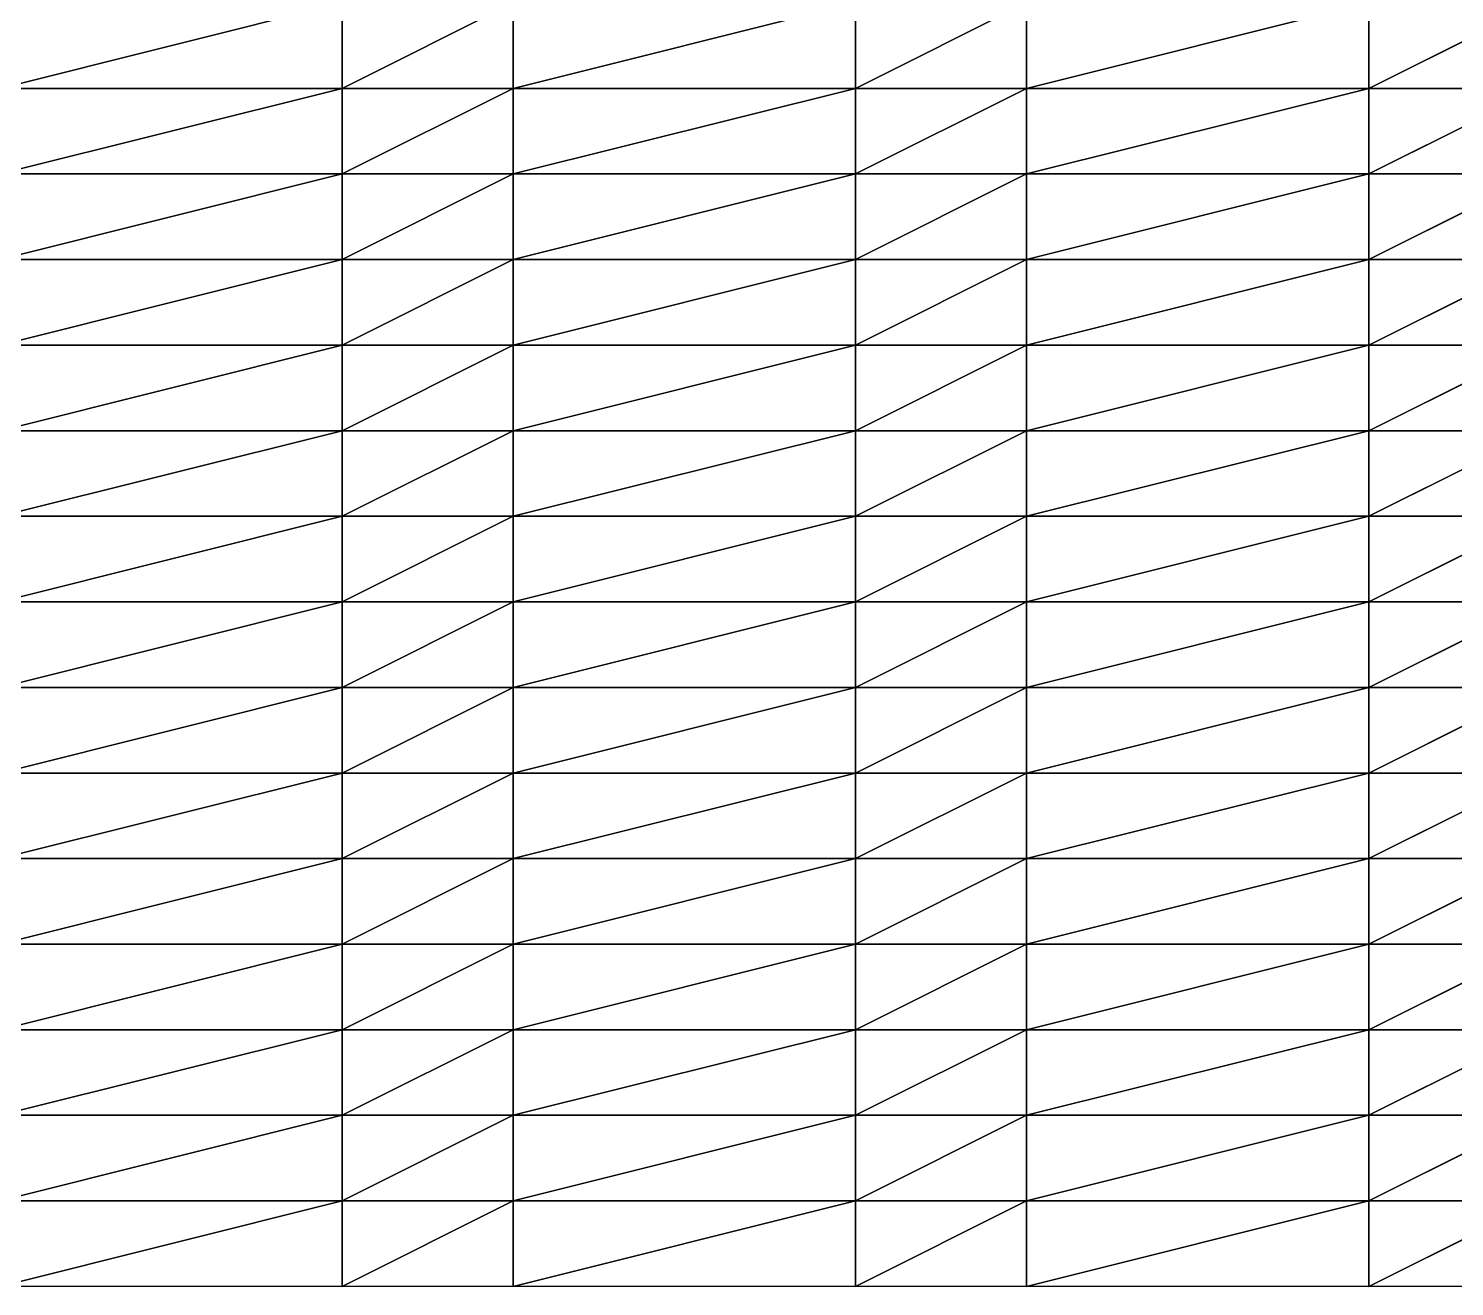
# Model space of a CAD drawing. Header units: metres. Extents: x -2000 to 14750, y -2250 to 1500.
# Drawn here: x 4292 to 6375, y -2250 to -413 of the extents above; entities that cross this region are included whole.
import ezdxf

# ---------------------------------------------------------------- set-up
doc = ezdxf.new("R2010")
doc.units = ezdxf.units.M

msp = doc.modelspace()

# ---------------------------------------------------------------- linework, layer by layer
for p, q in [((4750, -375, -6494.914), (4250, -500, -6545.378)), ((4250, -500, -6545.378), (4750, -375, -6494.914)), ((5000, -375, -6489.833), (4750, -500, -6498.663)), ((4750, -500, -6498.663), (4750, -375, -6494.914)), ((4750, -500, -6498.663), (5000, -375, -6489.833)), ((4750, -375, -6494.914), (4750, -500, -6498.663)), ((5500, -375, -6545.68), (5000, -500, -6492.653)), ((5000, -500, -6492.653), (5000, -375, -6489.833)), ((5000, -500, -6492.653), (5500, -375, -6545.68)), ((5000, -375, -6489.833), (5000, -500, -6492.653)), ((5750, -375, -6497.2305), (5500, -500, -6497.4)), ((5500, -500, -6497.4), (5500, -375, -6545.68)), ((5500, -500, -6497.4), (5750, -375, -6497.2305)), ((5500, -375, -6545.68), (5500, -500, -6497.4)), ((6250, -375, -6495.308), (5750, -500, -6513.5728)), ((5750, -500, -6513.5728), (5750, -375, -6497.2305)), ((5750, -500, -6513.5728), (6250, -375, -6495.308)), ((5750, -375, -6497.2305), (5750, -500, -6513.5728)), ((6500, -375, -6498.1187), (6250, -500, -6500.4395)), ((6250, -500, -6500.4395), (6250, -375, -6495.308)), ((6250, -500, -6500.4395), (6500, -375, -6498.1187)), ((6250, -375, -6495.308), (6250, -500, -6500.4395)), ((4750, -500, -6498.663), (4250, -500, -6545.378)), ((4750, -500, -6498.663), (4250, -625, -6536.3555)), ((4250, -500, -6545.378), (4750, -500, -6498.663)), ((4250, -625, -6536.3555), (4750, -500, -6498.663)), ((5000, -500, -6492.653), (4750, -500, -6498.663)), ((5000, -500, -6492.653), (4750, -625, -6503.3735)), ((4750, -625, -6503.3735), (4750, -500, -6498.663)), ((4750, -500, -6498.663), (5000, -500, -6492.653)), ((4750, -625, -6503.3735), (5000, -500, -6492.653)), ((4750, -500, -6498.663), (4750, -625, -6503.3735)), ((5500, -500, -6497.4), (5000, -500, -6492.653)), ((5500, -500, -6497.4), (5000, -625, -6496.9834)), ((5000, -625, -6496.9834), (5000, -500, -6492.653)), ((5000, -500, -6492.653), (5500, -500, -6497.4)), ((5000, -625, -6496.9834), (5500, -500, -6497.4)), ((5000, -500, -6492.653), (5000, -625, -6496.9834)), ((5750, -500, -6513.5728), (5500, -500, -6497.4)), ((5750, -500, -6513.5728), (5500, -625, -6455.089)), ((5500, -625, -6455.089), (5500, -500, -6497.4)), ((5500, -500, -6497.4), (5750, -500, -6513.5728)), ((5500, -625, -6455.089), (5750, -500, -6513.5728)), ((5500, -500, -6497.4), (5500, -625, -6455.089)), ((6250, -500, -6500.4395), (5750, -500, -6513.5728)), ((6250, -500, -6500.4395), (5750, -625, -6528.619)), ((5750, -625, -6528.619), (5750, -500, -6513.5728)), ((5750, -500, -6513.5728), (6250, -500, -6500.4395)), ((5750, -625, -6528.619), (6250, -500, -6500.4395)), ((5750, -500, -6513.5728), (5750, -625, -6528.619)), ((6500, -500, -6501.021), (6250, -500, -6500.4395)), ((6500, -500, -6501.021), (6250, -625, -6506.1113)), ((6250, -625, -6506.1113), (6250, -500, -6500.4395)), ((6250, -500, -6500.4395), (6500, -500, -6501.021)), ((6250, -625, -6506.1113), (6500, -500, -6501.021)), ((6250, -500, -6500.4395), (6250, -625, -6506.1113)), ((4750, -625, -6503.3735), (4250, -625, -6536.3555)), ((4750, -625, -6503.3735), (4250, -750, -6523.538)), ((4250, -625, -6536.3555), (4750, -625, -6503.3735)), ((4250, -750, -6523.538), (4750, -625, -6503.3735)), ((5000, -625, -6496.9834), (4750, -625, -6503.3735)), ((5000, -625, -6496.9834), (4750, -750, -6502.591)), ((4750, -750, -6502.591), (4750, -625, -6503.3735)), ((4750, -625, -6503.3735), (5000, -625, -6496.9834)), ((4750, -750, -6502.591), (5000, -625, -6496.9834)), ((4750, -625, -6503.3735), (4750, -750, -6502.591)), ((5500, -625, -6455.089), (5000, -625, -6496.9834)), ((5500, -625, -6455.089), (5000, -750, -6498.993)), ((5000, -750, -6498.993), (5000, -625, -6496.9834)), ((5000, -625, -6496.9834), (5500, -625, -6455.089)), ((5000, -750, -6498.993), (5500, -625, -6455.089)), ((5000, -625, -6496.9834), (5000, -750, -6498.993)), ((5750, -625, -6528.619), (5500, -625, -6455.089)), ((5750, -625, -6528.619), (5500, -750, -6436.8423)), ((5500, -750, -6436.8423), (5500, -625, -6455.089)), ((5500, -625, -6455.089), (5750, -625, -6528.619)), ((5500, -750, -6436.8423), (5750, -625, -6528.619)), ((5500, -625, -6455.089), (5500, -750, -6436.8423)), ((6250, -625, -6506.1113), (5750, -625, -6528.619)), ((6250, -625, -6506.1113), (5750, -750, -6543.3916)), ((5750, -750, -6543.3916), (5750, -625, -6528.619)), ((5750, -625, -6528.619), (6250, -625, -6506.1113)), ((5750, -750, -6543.3916), (6250, -625, -6506.1113)), ((5750, -625, -6528.619), (5750, -750, -6543.3916)), ((6500, -625, -6504.1016), (6250, -625, -6506.1113)), ((6500, -625, -6504.1016), (6250, -750, -6512.323)), ((6250, -750, -6512.323), (6250, -625, -6506.1113)), ((6250, -625, -6506.1113), (6500, -625, -6504.1016)), ((6250, -750, -6512.323), (6500, -625, -6504.1016)), ((6250, -625, -6506.1113), (6250, -750, -6512.323)), ((4750, -750, -6502.591), (4250, -750, -6523.538)), ((4750, -750, -6502.591), (4250, -875, -6511.046)), ((4250, -750, -6523.538), (4750, -750, -6502.591)), ((4250, -875, -6511.046), (4750, -750, -6502.591)), ((5000, -750, -6498.993), (4750, -750, -6502.591)), ((5000, -750, -6498.993), (4750, -875, -6505.081)), ((4750, -875, -6505.081), (4750, -750, -6502.591)), ((4750, -750, -6502.591), (5000, -750, -6498.993)), ((4750, -875, -6505.081), (5000, -750, -6498.993)), ((4750, -750, -6502.591), (4750, -875, -6505.081)), ((5500, -750, -6436.8423), (5000, -750, -6498.993)), ((5500, -750, -6436.8423), (5000, -875, -6503.232)), ((5000, -875, -6503.232), (5000, -750, -6498.993)), ((5000, -750, -6498.993), (5500, -750, -6436.8423)), ((5000, -875, -6503.232), (5500, -750, -6436.8423)), ((5000, -750, -6498.993), (5000, -875, -6503.232)), ((5750, -750, -6543.3916), (5500, -750, -6436.8423)), ((5750, -750, -6543.3916), (5500, -875, -6433.647)), ((5500, -875, -6433.647), (5500, -750, -6436.8423)), ((5500, -750, -6436.8423), (5750, -750, -6543.3916)), ((5500, -875, -6433.647), (5750, -750, -6543.3916)), ((5500, -750, -6436.8423), (5500, -875, -6433.647)), ((6250, -750, -6512.323), (5750, -750, -6543.3916)), ((6250, -750, -6512.323), (5750, -875, -6553.064)), ((5750, -875, -6553.064), (5750, -750, -6543.3916)), ((5750, -750, -6543.3916), (6250, -750, -6512.323)), ((5750, -875, -6553.064), (6250, -750, -6512.323)), ((5750, -750, -6543.3916), (5750, -875, -6553.064)), ((6500, -750, -6501.1855), (6250, -750, -6512.323)), ((6500, -750, -6501.1855), (6250, -875, -6510.826)), ((6250, -875, -6510.826), (6250, -750, -6512.323)), ((6250, -750, -6512.323), (6500, -750, -6501.1855)), ((6250, -875, -6510.826), (6500, -750, -6501.1855)), ((6250, -750, -6512.323), (6250, -875, -6510.826)), ((4750, -875, -6505.081), (4250, -875, -6511.046)), ((4750, -875, -6505.081), (4250, -1000, -6496.2188)), ((4250, -875, -6511.046), (4750, -875, -6505.081)), ((4250, -1000, -6496.2188), (4750, -875, -6505.081)), ((5000, -875, -6503.232), (4750, -875, -6505.081)), ((5000, -875, -6503.232), (4750, -1000, -6505.1636)), ((4750, -1000, -6505.1636), (4750, -875, -6505.081)), ((4750, -875, -6505.081), (5000, -875, -6503.232)), ((4750, -1000, -6505.1636), (5000, -875, -6503.232)), ((4750, -875, -6505.081), (4750, -1000, -6505.1636)), ((5500, -875, -6433.647), (5000, -875, -6503.232)), ((5500, -875, -6433.647), (5000, -1000, -6508.217)), ((5000, -1000, -6508.217), (5000, -875, -6503.232)), ((5000, -875, -6503.232), (5500, -875, -6433.647)), ((5000, -1000, -6508.217), (5500, -875, -6433.647)), ((5000, -875, -6503.232), (5000, -1000, -6508.217)), ((5750, -875, -6553.064), (5500, -875, -6433.647)), ((5750, -875, -6553.064), (5500, -1000, -6444.908)), ((5500, -1000, -6444.908), (5500, -875, -6433.647)), ((5500, -875, -6433.647), (5750, -875, -6553.064)), ((5500, -1000, -6444.908), (5750, -875, -6553.064)), ((5500, -875, -6433.647), (5500, -1000, -6444.908)), ((6250, -875, -6510.826), (5750, -875, -6553.064)), ((6250, -875, -6510.826), (5750, -1000, -6562.668)), ((5750, -1000, -6562.668), (5750, -875, -6553.064)), ((5750, -875, -6553.064), (6250, -875, -6510.826)), ((5750, -1000, -6562.668), (6250, -875, -6510.826)), ((5750, -875, -6553.064), (5750, -1000, -6562.668)), ((6500, -875, -6500.092), (6250, -875, -6510.826)), ((6500, -875, -6500.092), (6250, -1000, -6515.0376)), ((6250, -1000, -6515.0376), (6250, -875, -6510.826)), ((6250, -875, -6510.826), (6500, -875, -6500.092)), ((6250, -1000, -6515.0376), (6500, -875, -6500.092)), ((6250, -875, -6510.826), (6250, -1000, -6515.0376)), ((4750, -1000, -6505.1636), (4250, -1000, -6496.2188)), ((4750, -1000, -6505.1636), (4250, -1125, -6483.969)), ((4250, -1000, -6496.2188), (4750, -1000, -6505.1636)), ((4250, -1125, -6483.969), (4750, -1000, -6505.1636)), ((5000, -1000, -6508.217), (4750, -1000, -6505.1636)), ((5000, -1000, -6508.217), (4750, -1125, -6506.1294)), ((4750, -1125, -6506.1294), (4750, -1000, -6505.1636)), ((4750, -1000, -6505.1636), (5000, -1000, -6508.217)), ((4750, -1125, -6506.1294), (5000, -1000, -6508.217)), ((4750, -1000, -6505.1636), (4750, -1125, -6506.1294)), ((5500, -1000, -6444.908), (5000, -1000, -6508.217)), ((5500, -1000, -6444.908), (5000, -1125, -6507.6035)), ((5000, -1125, -6507.6035), (5000, -1000, -6508.217)), ((5000, -1000, -6508.217), (5500, -1000, -6444.908)), ((5000, -1125, -6507.6035), (5500, -1000, -6444.908)), ((5000, -1000, -6508.217), (5000, -1125, -6507.6035)), ((5750, -1000, -6562.668), (5500, -1000, -6444.908)), ((5750, -1000, -6562.668), (5500, -1125, -6479.712)), ((5500, -1125, -6479.712), (5500, -1000, -6444.908)), ((5500, -1000, -6444.908), (5750, -1000, -6562.668)), ((5500, -1125, -6479.712), (5750, -1000, -6562.668)), ((5500, -1000, -6444.908), (5500, -1125, -6479.712)), ((6250, -1000, -6515.0376), (5750, -1000, -6562.668)), ((6250, -1000, -6515.0376), (5750, -1125, -6569.745)), ((5750, -1125, -6569.745), (5750, -1000, -6562.668)), ((5750, -1000, -6562.668), (6250, -1000, -6515.0376)), ((5750, -1125, -6569.745), (6250, -1000, -6515.0376)), ((5750, -1000, -6562.668), (5750, -1125, -6569.745)), ((6500, -1000, -6502.87), (6250, -1000, -6515.0376)), ((6500, -1000, -6502.87), (6250, -1125, -6510.2036)), ((6250, -1125, -6510.2036), (6250, -1000, -6515.0376)), ((6250, -1000, -6515.0376), (6500, -1000, -6502.87)), ((6250, -1125, -6510.2036), (6500, -1000, -6502.87)), ((6250, -1000, -6515.0376), (6250, -1125, -6510.2036)), ((4750, -1125, -6506.1294), (4250, -1125, -6483.969)), ((4750, -1125, -6506.1294), (4250, -1250, -6470.383)), ((4250, -1125, -6483.969), (4750, -1125, -6506.1294)), ((4250, -1250, -6470.383), (4750, -1125, -6506.1294)), ((5000, -1125, -6507.6035), (4750, -1125, -6506.1294)), ((5000, -1125, -6507.6035), (4750, -1250, -6510.0156)), ((4750, -1250, -6510.0156), (4750, -1125, -6506.1294)), ((4750, -1125, -6506.1294), (5000, -1125, -6507.6035)), ((4750, -1250, -6510.0156), (5000, -1125, -6507.6035)), ((4750, -1125, -6506.1294), (4750, -1250, -6510.0156)), ((5500, -1125, -6479.712), (5000, -1125, -6507.6035)), ((5500, -1125, -6479.712), (5000, -1250, -6515.6006)), ((5000, -1250, -6515.6006), (5000, -1125, -6507.6035)), ((5000, -1125, -6507.6035), (5500, -1125, -6479.712)), ((5000, -1250, -6515.6006), (5500, -1125, -6479.712)), ((5000, -1125, -6507.6035), (5000, -1250, -6515.6006)), ((5750, -1125, -6569.745), (5500, -1125, -6479.712)), ((5750, -1125, -6569.745), (5500, -1250, -6522.632)), ((5500, -1250, -6522.632), (5500, -1125, -6479.712)), ((5500, -1125, -6479.712), (5750, -1125, -6569.745)), ((5500, -1250, -6522.632), (5750, -1125, -6569.745)), ((5500, -1125, -6479.712), (5500, -1250, -6522.632)), ((6250, -1125, -6510.2036), (5750, -1125, -6569.745)), ((6250, -1125, -6510.2036), (5750, -1250, -6573.036)), ((5750, -1250, -6573.036), (5750, -1125, -6569.745)), ((5750, -1125, -6569.745), (6250, -1125, -6510.2036)), ((5750, -1250, -6573.036), (6250, -1125, -6510.2036)), ((5750, -1125, -6569.745), (5750, -1250, -6573.036)), ((6500, -1125, -6499.7163), (6250, -1125, -6510.2036)), ((6500, -1125, -6499.7163), (6250, -1250, -6510.231)), ((6250, -1250, -6510.231), (6250, -1125, -6510.2036)), ((6250, -1125, -6510.2036), (6500, -1125, -6499.7163)), ((6250, -1250, -6510.231), (6500, -1125, -6499.7163)), ((6250, -1125, -6510.2036), (6250, -1250, -6510.231)), ((4750, -1250, -6510.0156), (4250, -1250, -6470.383)), ((4750, -1250, -6510.0156), (4250, -1375, -6458.586)), ((4250, -1250, -6470.383), (4750, -1250, -6510.0156)), ((4250, -1375, -6458.586), (4750, -1250, -6510.0156)), ((5000, -1250, -6515.6006), (4750, -1250, -6510.0156)), ((5000, -1250, -6515.6006), (4750, -1375, -6508.56)), ((4750, -1375, -6508.56), (4750, -1250, -6510.0156)), ((4750, -1250, -6510.0156), (5000, -1250, -6515.6006)), ((4750, -1375, -6508.56), (5000, -1250, -6515.6006)), ((4750, -1250, -6510.0156), (4750, -1375, -6508.56)), ((5500, -1250, -6522.632), (5000, -1250, -6515.6006)), ((5500, -1250, -6522.632), (5000, -1375, -6516.1543)), ((5000, -1375, -6516.1543), (5000, -1250, -6515.6006)), ((5000, -1250, -6515.6006), (5500, -1250, -6522.632)), ((5000, -1375, -6516.1543), (5500, -1250, -6522.632)), ((5000, -1250, -6515.6006), (5000, -1375, -6516.1543)), ((5750, -1250, -6573.036), (5500, -1250, -6522.632)), ((5750, -1250, -6573.036), (5500, -1375, -6563.8125)), ((5500, -1375, -6563.8125), (5500, -1250, -6522.632)), ((5500, -1250, -6522.632), (5750, -1250, -6573.036)), ((5500, -1375, -6563.8125), (5750, -1250, -6573.036)), ((5500, -1250, -6522.632), (5500, -1375, -6563.8125)), ((6250, -1250, -6510.231), (5750, -1250, -6573.036)), ((6250, -1250, -6510.231), (5750, -1375, -6578.726)), ((5750, -1375, -6578.726), (5750, -1250, -6573.036)), ((5750, -1250, -6573.036), (6250, -1250, -6510.231)), ((5750, -1375, -6578.726), (6250, -1250, -6510.231)), ((5750, -1250, -6573.036), (5750, -1375, -6578.726)), ((6500, -1250, -6497.2534), (6250, -1250, -6510.231)), ((6500, -1250, -6497.2534), (6250, -1375, -6503.502)), ((6250, -1375, -6503.502), (6250, -1250, -6510.231)), ((6250, -1250, -6510.231), (6500, -1250, -6497.2534)), ((6250, -1375, -6503.502), (6500, -1250, -6497.2534)), ((6250, -1250, -6510.231), (6250, -1375, -6503.502)), ((4750, -1375, -6508.56), (4250, -1375, -6458.586)), ((4750, -1375, -6508.56), (4250, -1500, -6448.3687)), ((4250, -1375, -6458.586), (4750, -1375, -6508.56)), ((4250, -1500, -6448.3687), (4750, -1375, -6508.56)), ((5000, -1375, -6516.1543), (4750, -1375, -6508.56)), ((5000, -1375, -6516.1543), (4750, -1500, -6511.366)), ((4750, -1500, -6511.366), (4750, -1375, -6508.56)), ((4750, -1375, -6508.56), (5000, -1375, -6516.1543)), ((4750, -1500, -6511.366), (5000, -1375, -6516.1543)), ((4750, -1375, -6508.56), (4750, -1500, -6511.366)), ((5500, -1375, -6563.8125), (5000, -1375, -6516.1543)), ((5500, -1375, -6563.8125), (5000, -1500, -6514.5063)), ((5000, -1500, -6514.5063), (5000, -1375, -6516.1543)), ((5000, -1375, -6516.1543), (5500, -1375, -6563.8125)), ((5000, -1500, -6514.5063), (5500, -1375, -6563.8125)), ((5000, -1375, -6516.1543), (5000, -1500, -6514.5063)), ((5750, -1375, -6578.726), (5500, -1375, -6563.8125)), ((5750, -1375, -6578.726), (5500, -1500, -6577.751)), ((5500, -1500, -6577.751), (5500, -1375, -6563.8125)), ((5500, -1375, -6563.8125), (5750, -1375, -6578.726)), ((5500, -1500, -6577.751), (5750, -1375, -6578.726)), ((5500, -1375, -6563.8125), (5500, -1500, -6577.751)), ((6250, -1375, -6503.502), (5750, -1375, -6578.726)), ((6250, -1375, -6503.502), (5750, -1500, -6577.1973)), ((5750, -1500, -6577.1973), (5750, -1375, -6578.726)), ((5750, -1375, -6578.726), (6250, -1375, -6503.502)), ((5750, -1500, -6577.1973), (6250, -1375, -6503.502)), ((5750, -1375, -6578.726), (5750, -1500, -6577.1973)), ((6500, -1375, -6499.048), (6250, -1375, -6503.502)), ((6500, -1375, -6499.048), (6250, -1500, -6497.757)), ((6250, -1500, -6497.757), (6250, -1375, -6503.502)), ((6250, -1375, -6503.502), (6500, -1375, -6499.048)), ((6250, -1500, -6497.757), (6500, -1375, -6499.048)), ((6250, -1375, -6503.502), (6250, -1500, -6497.757)), ((4750, -1500, -6511.366), (4250, -1500, -6448.3687)), ((4750, -1500, -6511.366), (4250, -1625, -6445.009)), ((4250, -1500, -6448.3687), (4750, -1500, -6511.366)), ((4250, -1625, -6445.009), (4750, -1500, -6511.366)), ((5000, -1500, -6514.5063), (4750, -1500, -6511.366)), ((5000, -1500, -6514.5063), (4750, -1625, -6512.5244)), ((4750, -1625, -6512.5244), (4750, -1500, -6511.366)), ((4750, -1500, -6511.366), (5000, -1500, -6514.5063)), ((4750, -1625, -6512.5244), (5000, -1500, -6514.5063)), ((4750, -1500, -6511.366), (4750, -1625, -6512.5244)), ((5500, -1500, -6577.751), (5000, -1500, -6514.5063)), ((5500, -1500, -6577.751), (5000, -1625, -6513.188)), ((5000, -1625, -6513.188), (5000, -1500, -6514.5063)), ((5000, -1500, -6514.5063), (5500, -1500, -6577.751)), ((5000, -1625, -6513.188), (5500, -1500, -6577.751)), ((5000, -1500, -6514.5063), (5000, -1625, -6513.188)), ((5750, -1500, -6577.1973), (5500, -1500, -6577.751)), ((5750, -1500, -6577.1973), (5500, -1625, -6579.367)), ((5500, -1625, -6579.367), (5500, -1500, -6577.751)), ((5500, -1500, -6577.751), (5750, -1500, -6577.1973)), ((5500, -1625, -6579.367), (5750, -1500, -6577.1973)), ((5500, -1500, -6577.751), (5500, -1625, -6579.367)), ((6250, -1500, -6497.757), (5750, -1500, -6577.1973)), ((6250, -1500, -6497.757), (5750, -1625, -6575.9844)), ((5750, -1625, -6575.9844), (5750, -1500, -6577.1973)), ((5750, -1500, -6577.1973), (6250, -1500, -6497.757)), ((5750, -1625, -6575.9844), (6250, -1500, -6497.757)), ((5750, -1500, -6577.1973), (5750, -1625, -6575.9844)), ((6500, -1500, -6499.748), (6250, -1500, -6497.757)), ((6500, -1500, -6499.748), (6250, -1625, -6495.862)), ((6250, -1625, -6495.862), (6250, -1500, -6497.757)), ((6250, -1500, -6497.757), (6500, -1500, -6499.748)), ((6250, -1625, -6495.862), (6500, -1500, -6499.748)), ((6250, -1500, -6497.757), (6250, -1625, -6495.862)), ((4750, -1625, -6512.5244), (4250, -1625, -6445.009)), ((4750, -1625, -6512.5244), (4250, -1750, -6438.458)), ((4250, -1625, -6445.009), (4750, -1625, -6512.5244)), ((4250, -1750, -6438.458), (4750, -1625, -6512.5244)), ((5000, -1625, -6513.188), (4750, -1625, -6512.5244)), ((5000, -1625, -6513.188), (4750, -1750, -6510.8306)), ((4750, -1750, -6510.8306), (4750, -1625, -6512.5244)), ((4750, -1625, -6512.5244), (5000, -1625, -6513.188)), ((4750, -1750, -6510.8306), (5000, -1625, -6513.188)), ((4750, -1625, -6512.5244), (4750, -1750, -6510.8306)), ((5500, -1625, -6579.367), (5000, -1625, -6513.188)), ((5500, -1625, -6579.367), (5000, -1750, -6517.299)), ((5000, -1750, -6517.299), (5000, -1625, -6513.188)), ((5000, -1625, -6513.188), (5500, -1625, -6579.367)), ((5000, -1750, -6517.299), (5500, -1625, -6579.367)), ((5000, -1625, -6513.188), (5000, -1750, -6517.299)), ((5750, -1625, -6575.9844), (5500, -1625, -6579.367)), ((5750, -1625, -6575.9844), (5500, -1750, -6573.9473)), ((5500, -1750, -6573.9473), (5500, -1625, -6579.367)), ((5500, -1625, -6579.367), (5750, -1625, -6575.9844)), ((5500, -1750, -6573.9473), (5750, -1625, -6575.9844)), ((5500, -1625, -6579.367), (5500, -1750, -6573.9473)), ((6250, -1625, -6495.862), (5750, -1625, -6575.9844)), ((6250, -1625, -6495.862), (5750, -1750, -6572.18)), ((5750, -1750, -6572.18), (5750, -1625, -6575.9844)), ((5750, -1625, -6575.9844), (6250, -1625, -6495.862)), ((5750, -1750, -6572.18), (6250, -1625, -6495.862)), ((5750, -1625, -6575.9844), (5750, -1750, -6572.18)), ((6500, -1625, -6503.461), (6250, -1625, -6495.862)), ((6500, -1625, -6503.461), (6250, -1750, -6491.5586)), ((6250, -1750, -6491.5586), (6250, -1625, -6495.862)), ((6250, -1625, -6495.862), (6500, -1625, -6503.461)), ((6250, -1750, -6491.5586), (6500, -1625, -6503.461)), ((6250, -1625, -6495.862), (6250, -1750, -6491.5586)), ((4750, -1750, -6510.8306), (4250, -1750, -6438.458)), ((4750, -1750, -6510.8306), (4250, -1875, -6435.034)), ((4250, -1750, -6438.458), (4750, -1750, -6510.8306)), ((4250, -1875, -6435.034), (4750, -1750, -6510.8306)), ((5000, -1750, -6517.299), (4750, -1750, -6510.8306)), ((5000, -1750, -6517.299), (4750, -1875, -6508.725)), ((4750, -1875, -6508.725), (4750, -1750, -6510.8306)), ((4750, -1750, -6510.8306), (5000, -1750, -6517.299)), ((4750, -1875, -6508.725), (5000, -1750, -6517.299)), ((4750, -1750, -6510.8306), (4750, -1875, -6508.725)), ((5500, -1750, -6573.9473), (5000, -1750, -6517.299)), ((5500, -1750, -6573.9473), (5000, -1875, -6512.799)), ((5000, -1875, -6512.799), (5000, -1750, -6517.299)), ((5000, -1750, -6517.299), (5500, -1750, -6573.9473)), ((5000, -1875, -6512.799), (5500, -1750, -6573.9473)), ((5000, -1750, -6517.299), (5000, -1875, -6512.799)), ((5750, -1750, -6572.18), (5500, -1750, -6573.9473)), ((5750, -1750, -6572.18), (5500, -1875, -6551.9473)), ((5500, -1875, -6551.9473), (5500, -1750, -6573.9473)), ((5500, -1750, -6573.9473), (5750, -1750, -6572.18)), ((5500, -1875, -6551.9473), (5750, -1750, -6572.18)), ((5500, -1750, -6573.9473), (5500, -1875, -6551.9473)), ((6250, -1750, -6491.5586), (5750, -1750, -6572.18)), ((6250, -1750, -6491.5586), (5750, -1875, -6568.3306)), ((5750, -1875, -6568.3306), (5750, -1750, -6572.18)), ((5750, -1750, -6572.18), (6250, -1750, -6491.5586)), ((5750, -1875, -6568.3306), (6250, -1750, -6491.5586)), ((5750, -1750, -6572.18), (5750, -1875, -6568.3306)), ((6500, -1750, -6509.5215), (6250, -1750, -6491.5586)), ((6500, -1750, -6509.5215), (6250, -1875, -6489.174)), ((6250, -1875, -6489.174), (6250, -1750, -6491.5586)), ((6250, -1750, -6491.5586), (6500, -1750, -6509.5215)), ((6250, -1875, -6489.174), (6500, -1750, -6509.5215)), ((6250, -1750, -6491.5586), (6250, -1875, -6489.174)), ((4750, -1875, -6508.725), (4250, -1875, -6435.034)), ((4750, -1875, -6508.725), (4250, -2000, -6432.251)), ((4250, -1875, -6435.034), (4750, -1875, -6508.725)), ((4250, -2000, -6432.251), (4750, -1875, -6508.725)), ((5000, -1875, -6512.799), (4750, -1875, -6508.725)), ((5000, -1875, -6512.799), (4750, -2000, -6511.696)), ((4750, -2000, -6511.696), (4750, -1875, -6508.725)), ((4750, -1875, -6508.725), (5000, -1875, -6512.799)), ((4750, -2000, -6511.696), (5000, -1875, -6512.799)), ((4750, -1875, -6508.725), (4750, -2000, -6511.696)), ((5500, -1875, -6551.9473), (5000, -1875, -6512.799)), ((5500, -1875, -6551.9473), (5000, -2000, -6511.7964)), ((5000, -2000, -6511.7964), (5000, -1875, -6512.799)), ((5000, -1875, -6512.799), (5500, -1875, -6551.9473)), ((5000, -2000, -6511.7964), (5500, -1875, -6551.9473)), ((5000, -1875, -6512.799), (5000, -2000, -6511.7964)), ((5750, -1875, -6568.3306), (5500, -1875, -6551.9473)), ((5750, -1875, -6568.3306), (5500, -2000, -6508.83)), ((5500, -2000, -6508.83), (5500, -1875, -6551.9473)), ((5500, -1875, -6551.9473), (5750, -1875, -6568.3306)), ((5500, -2000, -6508.83), (5750, -1875, -6568.3306)), ((5500, -1875, -6551.9473), (5500, -2000, -6508.83)), ((6250, -1875, -6489.174), (5750, -1875, -6568.3306)), ((6250, -1875, -6489.174), (5750, -2000, -6560.9604)), ((5750, -2000, -6560.9604), (5750, -1875, -6568.3306)), ((5750, -1875, -6568.3306), (6250, -1875, -6489.174)), ((5750, -2000, -6560.9604), (6250, -1875, -6489.174)), ((5750, -1875, -6568.3306), (5750, -2000, -6560.9604)), ((6500, -1875, -6513.559), (6250, -1875, -6489.174)), ((6500, -1875, -6513.559), (6250, -2000, -6488.927)), ((6250, -2000, -6488.927), (6250, -1875, -6489.174)), ((6250, -1875, -6489.174), (6500, -1875, -6513.559)), ((6250, -2000, -6488.927), (6500, -1875, -6513.559)), ((6250, -1875, -6489.174), (6250, -2000, -6488.927)), ((4750, -2000, -6511.696), (4250, -2000, -6432.251)), ((4750, -2000, -6511.696), (4250, -2125, -6431.134)), ((4250, -2000, -6432.251), (4750, -2000, -6511.696)), ((4250, -2125, -6431.134), (4750, -2000, -6511.696)), ((5000, -2000, -6511.7964), (4750, -2000, -6511.696)), ((5000, -2000, -6511.7964), (4750, -2125, -6514.337)), ((4750, -2125, -6514.337), (4750, -2000, -6511.696)), ((4750, -2000, -6511.696), (5000, -2000, -6511.7964)), ((4750, -2125, -6514.337), (5000, -2000, -6511.7964)), ((4750, -2000, -6511.696), (4750, -2125, -6514.337)), ((5500, -2000, -6508.83), (5000, -2000, -6511.7964)), ((5500, -2000, -6508.83), (5000, -2125, -6508.8896)), ((5000, -2125, -6508.8896), (5000, -2000, -6511.7964)), ((5000, -2000, -6511.7964), (5500, -2000, -6508.83)), ((5000, -2125, -6508.8896), (5500, -2000, -6508.83)), ((5000, -2000, -6511.7964), (5000, -2125, -6508.8896)), ((5750, -2000, -6560.9604), (5500, -2000, -6508.83)), ((5750, -2000, -6560.9604), (5500, -2125, -6457.9956)), ((5500, -2125, -6457.9956), (5500, -2000, -6508.83)), ((5500, -2000, -6508.83), (5750, -2000, -6560.9604)), ((5500, -2125, -6457.9956), (5750, -2000, -6560.9604)), ((5500, -2000, -6508.83), (5500, -2125, -6457.9956)), ((6250, -2000, -6488.927), (5750, -2000, -6560.9604)), ((6250, -2000, -6488.927), (5750, -2125, -6554.236)), ((5750, -2125, -6554.236), (5750, -2000, -6560.9604)), ((5750, -2000, -6560.9604), (6250, -2000, -6488.927)), ((5750, -2125, -6554.236), (6250, -2000, -6488.927)), ((5750, -2000, -6560.9604), (5750, -2125, -6554.236)), ((6500, -2000, -6513.0327), (6250, -2000, -6488.927)), ((6500, -2000, -6513.0327), (6250, -2125, -6493.1016)), ((6250, -2125, -6493.1016), (6250, -2000, -6488.927)), ((6250, -2000, -6488.927), (6500, -2000, -6513.0327)), ((6250, -2125, -6493.1016), (6500, -2000, -6513.0327)), ((6250, -2000, -6488.927), (6250, -2125, -6493.1016)), ((4750, -2125, -6514.337), (4250, -2125, -6431.134)), ((4750, -2125, -6514.337), (4250, -2250, -6430.841)), ((4250, -2125, -6431.134), (4750, -2125, -6514.337)), ((4250, -2250, -6430.841), (4750, -2125, -6514.337)), ((5000, -2125, -6508.8896), (4750, -2125, -6514.337)), ((5000, -2125, -6508.8896), (4750, -2250, -6511.673)), ((4750, -2250, -6511.673), (4750, -2125, -6514.337)), ((4750, -2125, -6514.337), (5000, -2125, -6508.8896)), ((4750, -2250, -6511.673), (5000, -2125, -6508.8896)), ((4750, -2125, -6514.337), (4750, -2250, -6511.673)), ((5500, -2125, -6457.9956), (5000, -2125, -6508.8896)), ((5500, -2125, -6457.9956), (5000, -2250, -6506.033)), ((5000, -2250, -6506.033), (5000, -2125, -6508.8896)), ((5000, -2125, -6508.8896), (5500, -2125, -6457.9956)), ((5000, -2250, -6506.033), (5500, -2125, -6457.9956)), ((5000, -2125, -6508.8896), (5000, -2250, -6506.033)), ((5750, -2125, -6554.236), (5500, -2125, -6457.9956)), ((5750, -2125, -6554.236), (5500, -2250, -6430.644)), ((5500, -2250, -6430.644), (5500, -2125, -6457.9956)), ((5500, -2125, -6457.9956), (5750, -2125, -6554.236)), ((5500, -2250, -6430.644), (5750, -2125, -6554.236)), ((5500, -2125, -6457.9956), (5500, -2250, -6430.644)), ((6250, -2125, -6493.1016), (5750, -2125, -6554.236)), ((6250, -2125, -6493.1016), (5750, -2250, -6540.572)), ((5750, -2250, -6540.572), (5750, -2125, -6554.236)), ((5750, -2125, -6554.236), (6250, -2125, -6493.1016)), ((5750, -2250, -6540.572), (6250, -2125, -6493.1016)), ((5750, -2125, -6554.236), (5750, -2250, -6540.572)), ((6500, -2125, -6515.468), (6250, -2125, -6493.1016)), ((6500, -2125, -6515.468), (6250, -2250, -6495.816)), ((6250, -2250, -6495.816), (6250, -2125, -6493.1016)), ((6250, -2125, -6493.1016), (6500, -2125, -6515.468)), ((6250, -2250, -6495.816), (6500, -2125, -6515.468)), ((6250, -2125, -6493.1016), (6250, -2250, -6495.816)), ((4750, -2250, -6511.673), (4250, -2250, -6430.841)), ((5000, -2250, -6506.033), (4750, -2250, -6511.673)), ((5500, -2250, -6430.644), (5000, -2250, -6506.033)), ((5750, -2250, -6540.572), (5500, -2250, -6430.644)), ((6250, -2250, -6495.816), (5750, -2250, -6540.572)), ((6500, -2250, -6516.557), (6250, -2250, -6495.816))]:
    msp.add_line(p, q)
for points in [[(4750, -375, -6494.914), (4250, -500, -6545.378), (4250, -375, -6555.7373), (4250, -374.9999, -6555.7373)], [(4250, -500, -6545.378), (4750, -375, -6494.914), (4750, -500, -6498.663), (4750, -499.9999, -6498.663)], [(5000, -375, -6489.833), (4750, -500, -6498.663), (4750, -375, -6494.914), (4750, -374.9999, -6494.914)], [(4750, -500, -6498.663), (5000, -375, -6489.833), (5000, -500, -6492.653), (5000, -499.9999, -6492.653)], [(5500, -375, -6545.68), (5000, -500, -6492.653), (5000, -375, -6489.833), (5000, -374.9999, -6489.833)], [(5000, -500, -6492.653), (5500, -375, -6545.68), (5500, -500, -6497.4), (5500, -499.9999, -6497.4)], [(5750, -375, -6497.2305), (5500, -500, -6497.4), (5500, -375, -6545.68), (5500, -374.9999, -6545.68)], [(5500, -500, -6497.4), (5750, -375, -6497.2305), (5750, -500, -6513.5728), (5750, -499.9999, -6513.5728)], [(6250, -375, -6495.308), (5750, -500, -6513.5728), (5750, -375, -6497.2305), (5750, -374.9999, -6497.2305)], [(5750, -500, -6513.5728), (6250, -375, -6495.308), (6250, -500, -6500.4395), (6250, -499.9999, -6500.4395)], [(6500, -375, -6498.1187), (6250, -500, -6500.4395), (6250, -375, -6495.308), (6250, -374.9999, -6495.308)], [(6250, -500, -6500.4395), (6500, -375, -6498.1187), (6500, -500, -6501.021), (6500, -499.9999, -6501.021)], [(4750, -500, -6498.663), (4250, -625, -6536.3555), (4250, -500, -6545.378), (4250, -499.9999, -6545.378)], [(4250, -625, -6536.3555), (4750, -500, -6498.663), (4750, -625, -6503.3735), (4750, -624.9999, -6503.3735)], [(5000, -500, -6492.653), (4750, -625, -6503.3735), (4750, -500, -6498.663), (4750, -499.9999, -6498.663)], [(4750, -625, -6503.3735), (5000, -500, -6492.653), (5000, -625, -6496.9834), (5000, -624.9999, -6496.9834)], [(5500, -500, -6497.4), (5000, -625, -6496.9834), (5000, -500, -6492.653), (5000, -499.9999, -6492.653)], [(5000, -625, -6496.9834), (5500, -500, -6497.4), (5500, -625, -6455.089), (5500, -624.9999, -6455.089)], [(5750, -500, -6513.5728), (5500, -625, -6455.089), (5500, -500, -6497.4), (5500, -499.9999, -6497.4)], [(5500, -625, -6455.089), (5750, -500, -6513.5728), (5750, -625, -6528.619), (5750, -624.9999, -6528.619)], [(6250, -500, -6500.4395), (5750, -625, -6528.619), (5750, -500, -6513.5728), (5750, -499.9999, -6513.5728)], [(5750, -625, -6528.619), (6250, -500, -6500.4395), (6250, -625, -6506.1113), (6250, -624.9999, -6506.1113)], [(6500, -500, -6501.021), (6250, -625, -6506.1113), (6250, -500, -6500.4395), (6250, -499.9999, -6500.4395)], [(6250, -625, -6506.1113), (6500, -500, -6501.021), (6500, -625, -6504.1016), (6500, -624.9999, -6504.1016)], [(4750, -625, -6503.3735), (4250, -750, -6523.538), (4250, -625, -6536.3555), (4250, -624.9999, -6536.3555)], [(4250, -750, -6523.538), (4750, -625, -6503.3735), (4750, -750, -6502.591), (4750, -749.9999, -6502.591)], [(5000, -625, -6496.9834), (4750, -750, -6502.591), (4750, -625, -6503.3735), (4750, -624.9999, -6503.3735)], [(4750, -750, -6502.591), (5000, -625, -6496.9834), (5000, -750, -6498.993), (5000, -749.9999, -6498.993)], [(5500, -625, -6455.089), (5000, -750, -6498.993), (5000, -625, -6496.9834), (5000, -624.9999, -6496.9834)], [(5000, -750, -6498.993), (5500, -625, -6455.089), (5500, -750, -6436.8423), (5500, -749.9999, -6436.8423)], [(5750, -625, -6528.619), (5500, -750, -6436.8423), (5500, -625, -6455.089), (5500, -624.9999, -6455.089)], [(5500, -750, -6436.8423), (5750, -625, -6528.619), (5750, -750, -6543.3916), (5750, -749.9999, -6543.3916)], [(6250, -625, -6506.1113), (5750, -750, -6543.3916), (5750, -625, -6528.619), (5750, -624.9999, -6528.619)], [(5750, -750, -6543.3916), (6250, -625, -6506.1113), (6250, -750, -6512.323), (6250, -749.9999, -6512.323)], [(6500, -625, -6504.1016), (6250, -750, -6512.323), (6250, -625, -6506.1113), (6250, -624.9999, -6506.1113)], [(6250, -750, -6512.323), (6500, -625, -6504.1016), (6500, -750, -6501.1855), (6500, -749.9999, -6501.1855)], [(4750, -750, -6502.591), (4250, -875, -6511.046), (4250, -750, -6523.538), (4250, -749.9999, -6523.538)], [(4250, -875, -6511.046), (4750, -750, -6502.591), (4750, -875, -6505.081), (4750, -874.9999, -6505.081)], [(5000, -750, -6498.993), (4750, -875, -6505.081), (4750, -750, -6502.591), (4750, -749.9999, -6502.591)], [(4750, -875, -6505.081), (5000, -750, -6498.993), (5000, -875, -6503.232), (5000, -874.9999, -6503.232)], [(5500, -750, -6436.8423), (5000, -875, -6503.232), (5000, -750, -6498.993), (5000, -749.9999, -6498.993)], [(5000, -875, -6503.232), (5500, -750, -6436.8423), (5500, -875, -6433.647), (5500, -874.9999, -6433.647)], [(5750, -750, -6543.3916), (5500, -875, -6433.647), (5500, -750, -6436.8423), (5500, -749.9999, -6436.8423)], [(5500, -875, -6433.647), (5750, -750, -6543.3916), (5750, -875, -6553.064), (5750, -874.9999, -6553.064)], [(6250, -750, -6512.323), (5750, -875, -6553.064), (5750, -750, -6543.3916), (5750, -749.9999, -6543.3916)], [(5750, -875, -6553.064), (6250, -750, -6512.323), (6250, -875, -6510.826), (6250, -874.9999, -6510.826)], [(6500, -750, -6501.1855), (6250, -875, -6510.826), (6250, -750, -6512.323), (6250, -749.9999, -6512.323)], [(6250, -875, -6510.826), (6500, -750, -6501.1855), (6500, -875, -6500.092), (6500, -874.9999, -6500.092)], [(4750, -875, -6505.081), (4250, -1000, -6496.2188), (4250, -875, -6511.046), (4250, -874.9999, -6511.046)], [(4250, -1000, -6496.2188), (4750, -875, -6505.081), (4750, -1000, -6505.1636), (4750, -999.9999, -6505.1636)], [(5000, -875, -6503.232), (4750, -1000, -6505.1636), (4750, -875, -6505.081), (4750, -874.9999, -6505.081)], [(4750, -1000, -6505.1636), (5000, -875, -6503.232), (5000, -1000, -6508.217), (5000, -999.9999, -6508.217)], [(5500, -875, -6433.647), (5000, -1000, -6508.217), (5000, -875, -6503.232), (5000, -874.9999, -6503.232)], [(5000, -1000, -6508.217), (5500, -875, -6433.647), (5500, -1000, -6444.908), (5500, -999.9999, -6444.908)], [(5750, -875, -6553.064), (5500, -1000, -6444.908), (5500, -875, -6433.647), (5500, -874.9999, -6433.647)], [(5500, -1000, -6444.908), (5750, -875, -6553.064), (5750, -1000, -6562.668), (5750, -999.9999, -6562.668)], [(6250, -875, -6510.826), (5750, -1000, -6562.668), (5750, -875, -6553.064), (5750, -874.9999, -6553.064)], [(5750, -1000, -6562.668), (6250, -875, -6510.826), (6250, -1000, -6515.0376), (6250, -999.9999, -6515.0376)], [(6500, -875, -6500.092), (6250, -1000, -6515.0376), (6250, -875, -6510.826), (6250, -874.9999, -6510.826)], [(6250, -1000, -6515.0376), (6500, -875, -6500.092), (6500, -1000, -6502.87), (6500, -999.9999, -6502.87)], [(4750, -1000, -6505.1636), (4250, -1125, -6483.969), (4250, -1000, -6496.2188), (4250, -999.9999, -6496.2188)], [(4250, -1125, -6483.969), (4750, -1000, -6505.1636), (4750, -1125, -6506.1294), (4750, -1124.9999, -6506.1294)], [(5000, -1000, -6508.217), (4750, -1125, -6506.1294), (4750, -1000, -6505.1636), (4750, -999.9999, -6505.1636)], [(4750, -1125, -6506.1294), (5000, -1000, -6508.217), (5000, -1125, -6507.6035), (5000, -1124.9999, -6507.6035)], [(5500, -1000, -6444.908), (5000, -1125, -6507.6035), (5000, -1000, -6508.217), (5000, -999.9999, -6508.217)], [(5000, -1125, -6507.6035), (5500, -1000, -6444.908), (5500, -1125, -6479.712), (5500, -1124.9999, -6479.712)], [(5750, -1000, -6562.668), (5500, -1125, -6479.712), (5500, -1000, -6444.908), (5500, -999.9999, -6444.908)], [(5500, -1125, -6479.712), (5750, -1000, -6562.668), (5750, -1125, -6569.745), (5750, -1124.9999, -6569.745)], [(6250, -1000, -6515.0376), (5750, -1125, -6569.745), (5750, -1000, -6562.668), (5750, -999.9999, -6562.668)], [(5750, -1125, -6569.745), (6250, -1000, -6515.0376), (6250, -1125, -6510.2036), (6250, -1124.9999, -6510.2036)], [(6500, -1000, -6502.87), (6250, -1125, -6510.2036), (6250, -1000, -6515.0376), (6250, -999.9999, -6515.0376)], [(6250, -1125, -6510.2036), (6500, -1000, -6502.87), (6500, -1125, -6499.7163), (6500, -1124.9999, -6499.7163)], [(4750, -1125, -6506.1294), (4250, -1250, -6470.383), (4250, -1125, -6483.969), (4250, -1124.9999, -6483.969)], [(4250, -1250, -6470.383), (4750, -1125, -6506.1294), (4750, -1250, -6510.0156), (4750, -1249.9999, -6510.0156)], [(5000, -1125, -6507.6035), (4750, -1250, -6510.0156), (4750, -1125, -6506.1294), (4750, -1124.9999, -6506.1294)], [(4750, -1250, -6510.0156), (5000, -1125, -6507.6035), (5000, -1250, -6515.6006), (5000, -1249.9999, -6515.6006)], [(5500, -1125, -6479.712), (5000, -1250, -6515.6006), (5000, -1125, -6507.6035), (5000, -1124.9999, -6507.6035)], [(5000, -1250, -6515.6006), (5500, -1125, -6479.712), (5500, -1250, -6522.632), (5500, -1249.9999, -6522.632)], [(5750, -1125, -6569.745), (5500, -1250, -6522.632), (5500, -1125, -6479.712), (5500, -1124.9999, -6479.712)], [(5500, -1250, -6522.632), (5750, -1125, -6569.745), (5750, -1250, -6573.036), (5750, -1249.9999, -6573.036)], [(6250, -1125, -6510.2036), (5750, -1250, -6573.036), (5750, -1125, -6569.745), (5750, -1124.9999, -6569.745)], [(5750, -1250, -6573.036), (6250, -1125, -6510.2036), (6250, -1250, -6510.231), (6250, -1249.9999, -6510.231)], [(6500, -1125, -6499.7163), (6250, -1250, -6510.231), (6250, -1125, -6510.2036), (6250, -1124.9999, -6510.2036)], [(6250, -1250, -6510.231), (6500, -1125, -6499.7163), (6500, -1250, -6497.2534), (6500, -1249.9999, -6497.2534)], [(4750, -1250, -6510.0156), (4250, -1375, -6458.586), (4250, -1250, -6470.383), (4250, -1249.9999, -6470.383)], [(4250, -1375, -6458.586), (4750, -1250, -6510.0156), (4750, -1375, -6508.56), (4750, -1374.9999, -6508.56)], [(5000, -1250, -6515.6006), (4750, -1375, -6508.56), (4750, -1250, -6510.0156), (4750, -1249.9999, -6510.0156)], [(4750, -1375, -6508.56), (5000, -1250, -6515.6006), (5000, -1375, -6516.1543), (5000, -1374.9999, -6516.1543)], [(5500, -1250, -6522.632), (5000, -1375, -6516.1543), (5000, -1250, -6515.6006), (5000, -1249.9999, -6515.6006)], [(5000, -1375, -6516.1543), (5500, -1250, -6522.632), (5500, -1375, -6563.8125), (5500, -1374.9999, -6563.8125)], [(5750, -1250, -6573.036), (5500, -1375, -6563.8125), (5500, -1250, -6522.632), (5500, -1249.9999, -6522.632)], [(5500, -1375, -6563.8125), (5750, -1250, -6573.036), (5750, -1375, -6578.726), (5750, -1374.9999, -6578.726)], [(6250, -1250, -6510.231), (5750, -1375, -6578.726), (5750, -1250, -6573.036), (5750, -1249.9999, -6573.036)], [(5750, -1375, -6578.726), (6250, -1250, -6510.231), (6250, -1375, -6503.502), (6250, -1374.9999, -6503.502)], [(6500, -1250, -6497.2534), (6250, -1375, -6503.502), (6250, -1250, -6510.231), (6250, -1249.9999, -6510.231)], [(6250, -1375, -6503.502), (6500, -1250, -6497.2534), (6500, -1375, -6499.048), (6500, -1374.9999, -6499.048)], [(4750, -1375, -6508.56), (4250, -1500, -6448.3687), (4250, -1375, -6458.586), (4250, -1374.9999, -6458.586)], [(4250, -1500, -6448.3687), (4750, -1375, -6508.56), (4750, -1500, -6511.366), (4750, -1499.9999, -6511.366)], [(5000, -1375, -6516.1543), (4750, -1500, -6511.366), (4750, -1375, -6508.56), (4750, -1374.9999, -6508.56)], [(4750, -1500, -6511.366), (5000, -1375, -6516.1543), (5000, -1500, -6514.5063), (5000, -1499.9999, -6514.5063)], [(5500, -1375, -6563.8125), (5000, -1500, -6514.5063), (5000, -1375, -6516.1543), (5000, -1374.9999, -6516.1543)], [(5000, -1500, -6514.5063), (5500, -1375, -6563.8125), (5500, -1500, -6577.751), (5500, -1499.9999, -6577.751)], [(5750, -1375, -6578.726), (5500, -1500, -6577.751), (5500, -1375, -6563.8125), (5500, -1374.9999, -6563.8125)], [(5500, -1500, -6577.751), (5750, -1375, -6578.726), (5750, -1500, -6577.1973), (5750, -1499.9999, -6577.1973)], [(6250, -1375, -6503.502), (5750, -1500, -6577.1973), (5750, -1375, -6578.726), (5750, -1374.9999, -6578.726)], [(5750, -1500, -6577.1973), (6250, -1375, -6503.502), (6250, -1500, -6497.757), (6250, -1499.9999, -6497.757)], [(6500, -1375, -6499.048), (6250, -1500, -6497.757), (6250, -1375, -6503.502), (6250, -1374.9999, -6503.502)], [(6250, -1500, -6497.757), (6500, -1375, -6499.048), (6500, -1500, -6499.748), (6500, -1499.9999, -6499.748)], [(4750, -1500, -6511.366), (4250, -1625, -6445.009), (4250, -1500, -6448.3687), (4250, -1499.9999, -6448.3687)], [(4250, -1625, -6445.009), (4750, -1500, -6511.366), (4750, -1625, -6512.5244), (4750, -1624.9999, -6512.5244)], [(5000, -1500, -6514.5063), (4750, -1625, -6512.5244), (4750, -1500, -6511.366), (4750, -1499.9999, -6511.366)], [(4750, -1625, -6512.5244), (5000, -1500, -6514.5063), (5000, -1625, -6513.188), (5000, -1624.9999, -6513.188)], [(5500, -1500, -6577.751), (5000, -1625, -6513.188), (5000, -1500, -6514.5063), (5000, -1499.9999, -6514.5063)], [(5000, -1625, -6513.188), (5500, -1500, -6577.751), (5500, -1625, -6579.367), (5500, -1624.9999, -6579.367)], [(5750, -1500, -6577.1973), (5500, -1625, -6579.367), (5500, -1500, -6577.751), (5500, -1499.9999, -6577.751)], [(5500, -1625, -6579.367), (5750, -1500, -6577.1973), (5750, -1625, -6575.9844), (5750, -1624.9999, -6575.9844)], [(6250, -1500, -6497.757), (5750, -1625, -6575.9844), (5750, -1500, -6577.1973), (5750, -1499.9999, -6577.1973)], [(5750, -1625, -6575.9844), (6250, -1500, -6497.757), (6250, -1625, -6495.862), (6250, -1624.9999, -6495.862)], [(6500, -1500, -6499.748), (6250, -1625, -6495.862), (6250, -1500, -6497.757), (6250, -1499.9999, -6497.757)], [(6250, -1625, -6495.862), (6500, -1500, -6499.748), (6500, -1625, -6503.461), (6500, -1624.9999, -6503.461)], [(4750, -1625, -6512.5244), (4250, -1750, -6438.458), (4250, -1625, -6445.009), (4250, -1624.9999, -6445.009)], [(4250, -1750, -6438.458), (4750, -1625, -6512.5244), (4750, -1750, -6510.8306), (4750, -1749.9999, -6510.8306)], [(5000, -1625, -6513.188), (4750, -1750, -6510.8306), (4750, -1625, -6512.5244), (4750, -1624.9999, -6512.5244)], [(4750, -1750, -6510.8306), (5000, -1625, -6513.188), (5000, -1750, -6517.299), (5000, -1749.9999, -6517.299)], [(5500, -1625, -6579.367), (5000, -1750, -6517.299), (5000, -1625, -6513.188), (5000, -1624.9999, -6513.188)], [(5000, -1750, -6517.299), (5500, -1625, -6579.367), (5500, -1750, -6573.9473), (5500, -1749.9999, -6573.9473)], [(5750, -1625, -6575.9844), (5500, -1750, -6573.9473), (5500, -1625, -6579.367), (5500, -1624.9999, -6579.367)], [(5500, -1750, -6573.9473), (5750, -1625, -6575.9844), (5750, -1750, -6572.18), (5750, -1749.9999, -6572.18)], [(6250, -1625, -6495.862), (5750, -1750, -6572.18), (5750, -1625, -6575.9844), (5750, -1624.9999, -6575.9844)], [(5750, -1750, -6572.18), (6250, -1625, -6495.862), (6250, -1750, -6491.5586), (6250, -1749.9999, -6491.5586)], [(6500, -1625, -6503.461), (6250, -1750, -6491.5586), (6250, -1625, -6495.862), (6250, -1624.9999, -6495.862)], [(6250, -1750, -6491.5586), (6500, -1625, -6503.461), (6500, -1750, -6509.5215), (6500, -1749.9999, -6509.5215)], [(4750, -1750, -6510.8306), (4250, -1875, -6435.034), (4250, -1750, -6438.458), (4250, -1749.9999, -6438.458)], [(4250, -1875, -6435.034), (4750, -1750, -6510.8306), (4750, -1875, -6508.725), (4750, -1874.9999, -6508.725)], [(5000, -1750, -6517.299), (4750, -1875, -6508.725), (4750, -1750, -6510.8306), (4750, -1749.9999, -6510.8306)], [(4750, -1875, -6508.725), (5000, -1750, -6517.299), (5000, -1875, -6512.799), (5000, -1874.9999, -6512.799)], [(5500, -1750, -6573.9473), (5000, -1875, -6512.799), (5000, -1750, -6517.299), (5000, -1749.9999, -6517.299)], [(5000, -1875, -6512.799), (5500, -1750, -6573.9473), (5500, -1875, -6551.9473), (5500, -1874.9999, -6551.9473)], [(5750, -1750, -6572.18), (5500, -1875, -6551.9473), (5500, -1750, -6573.9473), (5500, -1749.9999, -6573.9473)], [(5500, -1875, -6551.9473), (5750, -1750, -6572.18), (5750, -1875, -6568.3306), (5750, -1874.9999, -6568.3306)], [(6250, -1750, -6491.5586), (5750, -1875, -6568.3306), (5750, -1750, -6572.18), (5750, -1749.9999, -6572.18)], [(5750, -1875, -6568.3306), (6250, -1750, -6491.5586), (6250, -1875, -6489.174), (6250, -1874.9999, -6489.174)], [(6500, -1750, -6509.5215), (6250, -1875, -6489.174), (6250, -1750, -6491.5586), (6250, -1749.9999, -6491.5586)], [(6250, -1875, -6489.174), (6500, -1750, -6509.5215), (6500, -1875, -6513.559), (6500, -1874.9999, -6513.559)], [(4750, -1875, -6508.725), (4250, -2000, -6432.251), (4250, -1875, -6435.034), (4250, -1874.9999, -6435.034)], [(4250, -2000, -6432.251), (4750, -1875, -6508.725), (4750, -2000, -6511.696), (4750, -1999.9999, -6511.696)], [(5000, -1875, -6512.799), (4750, -2000, -6511.696), (4750, -1875, -6508.725), (4750, -1874.9999, -6508.725)], [(4750, -2000, -6511.696), (5000, -1875, -6512.799), (5000, -2000, -6511.7964), (5000, -1999.9999, -6511.7964)], [(5500, -1875, -6551.9473), (5000, -2000, -6511.7964), (5000, -1875, -6512.799), (5000, -1874.9999, -6512.799)], [(5000, -2000, -6511.7964), (5500, -1875, -6551.9473), (5500, -2000, -6508.83), (5500, -1999.9999, -6508.83)], [(5750, -1875, -6568.3306), (5500, -2000, -6508.83), (5500, -1875, -6551.9473), (5500, -1874.9999, -6551.9473)], [(5500, -2000, -6508.83), (5750, -1875, -6568.3306), (5750, -2000, -6560.9604), (5750, -1999.9999, -6560.9604)], [(6250, -1875, -6489.174), (5750, -2000, -6560.9604), (5750, -1875, -6568.3306), (5750, -1874.9999, -6568.3306)], [(5750, -2000, -6560.9604), (6250, -1875, -6489.174), (6250, -2000, -6488.927), (6250, -1999.9999, -6488.927)], [(6500, -1875, -6513.559), (6250, -2000, -6488.927), (6250, -1875, -6489.174), (6250, -1874.9999, -6489.174)], [(6250, -2000, -6488.927), (6500, -1875, -6513.559), (6500, -2000, -6513.0327), (6500, -1999.9999, -6513.0327)], [(4750, -2000, -6511.696), (4250, -2125, -6431.134), (4250, -2000, -6432.251), (4250, -1999.9999, -6432.251)], [(4250, -2125, -6431.134), (4750, -2000, -6511.696), (4750, -2125, -6514.337)], [(5000, -2000, -6511.7964), (4750, -2125, -6514.337), (4750, -2000, -6511.696), (4750, -1999.9999, -6511.696)], [(4750, -2125, -6514.337), (5000, -2000, -6511.7964), (5000, -2125, -6508.8896)], [(5500, -2000, -6508.83), (5000, -2125, -6508.8896), (5000, -2000, -6511.7964), (5000, -1999.9999, -6511.7964)], [(5000, -2125, -6508.8896), (5500, -2000, -6508.83), (5500, -2125, -6457.9956)], [(5750, -2000, -6560.9604), (5500, -2125, -6457.9956), (5500, -2000, -6508.83), (5500, -1999.9999, -6508.83)], [(5500, -2125, -6457.9956), (5750, -2000, -6560.9604), (5750, -2125, -6554.236)], [(6250, -2000, -6488.927), (5750, -2125, -6554.236), (5750, -2000, -6560.9604), (5750, -1999.9999, -6560.9604)], [(5750, -2125, -6554.236), (6250, -2000, -6488.927), (6250, -2125, -6493.1016)], [(6500, -2000, -6513.0327), (6250, -2125, -6493.1016), (6250, -2000, -6488.927), (6250, -1999.9999, -6488.927)], [(6250, -2125, -6493.1016), (6500, -2000, -6513.0327), (6500, -2125, -6515.468)], [(4750, -2125, -6514.337), (4250, -2250, -6430.841), (4250, -2125, -6431.134)], [(4250, -2250, -6430.841), (4750, -2125, -6514.337), (4750, -2250, -6511.673)], [(5000, -2125, -6508.8896), (4750, -2250, -6511.673), (4750, -2125, -6514.337)], [(4750, -2250, -6511.673), (5000, -2125, -6508.8896), (5000, -2250, -6506.033)], [(5500, -2125, -6457.9956), (5000, -2250, -6506.033), (5000, -2125, -6508.8896)], [(5000, -2250, -6506.033), (5500, -2125, -6457.9956), (5500, -2250, -6430.644)], [(5750, -2125, -6554.236), (5500, -2250, -6430.644), (5500, -2125, -6457.9956)], [(5500, -2250, -6430.644), (5750, -2125, -6554.236), (5750, -2250, -6540.572)], [(6250, -2125, -6493.1016), (5750, -2250, -6540.572), (5750, -2125, -6554.236)], [(5750, -2250, -6540.572), (6250, -2125, -6493.1016), (6250, -2250, -6495.816)], [(6500, -2125, -6515.468), (6250, -2250, -6495.816), (6250, -2125, -6493.1016)], [(6250, -2250, -6495.816), (6500, -2125, -6515.468), (6500, -2250, -6516.557)]]:
    msp.add_3dface(points)

doc.saveas('drawing.dxf')
